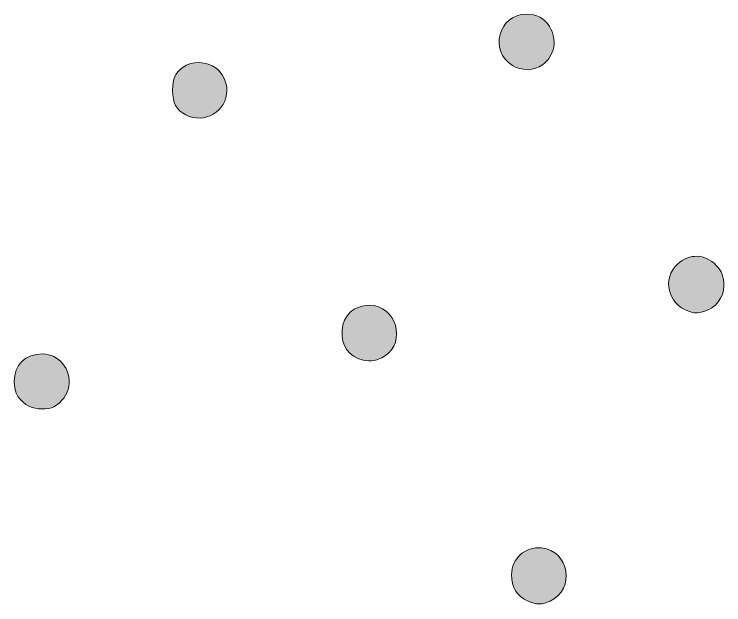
# Model space of a CAD drawing. Extents: x 0 to 500, y 2 to 498.
# Drawn here: x 192.81 to 235.04, y 62.8 to 97.93 of the extents above; entities that cross this region are included whole.
import ezdxf

# ---------------------------------------------------------------- set-up
doc = ezdxf.new("R2010")
doc.units = 0
doc.header["$MEASUREMENT"] = 0
doc.layers.add('LAYER_1', color=7, linetype='Continuous', lineweight=0)

# ---------------------------------------------------------------- blocks, each defined once
blk = doc.blocks.new('Block_0')
at = {"layer": 'LAYER_1', "true_color": 0x000000, "transparency": 33554687}
h = blk.add_hatch(color=18, dxfattribs=at)
h.dxf.hatch_style = 2
edge = h.paths.add_edge_path()
edge.add_spline(control_points=[(224.668, 97.193), (224.347, 97.698), (223.91, 97.93), (223.284, 97.928), (221.635, 97.922), (221.048, 95.734), (222.466, 94.875), (223.011, 94.546), (223.756, 94.566), (224.251, 94.924), (224.981, 95.453), (225.158, 96.419), (224.668, 97.193)], knot_values=[0, 0, 0, 0, 1, 1, 1, 2, 2, 2, 3, 3, 3, 4, 4, 4, 4], degree=3, periodic=0)
h = blk.add_hatch(color=18, dxfattribs=at)
h.dxf.hatch_style = 2
edge = h.paths.add_edge_path()
edge.add_spline(control_points=[(204.823, 94.728), (204.263, 95.142), (203.387, 95.162), (202.865, 94.772), (202.369, 94.401), (202.243, 94.126), (202.243, 93.407), (202.243, 92.627), (202.445, 92.248), (203.023, 91.943), (204.123, 91.362), (205.472, 92.159), (205.472, 93.391), (205.472, 93.855), (205.174, 94.469), (204.823, 94.728)], knot_values=[0, 0, 0, 0, 1, 1, 1, 2, 2, 2, 3, 3, 3, 4, 4, 4, 5, 5, 5, 5], degree=3, periodic=0)
h = blk.add_hatch(color=18, dxfattribs=at)
h.dxf.hatch_style = 2
edge = h.paths.add_edge_path()
edge.add_spline(control_points=[(235.042, 81.777), (235.042, 82.302), (234.913, 82.649), (234.592, 82.989), (233.939, 83.678), (232.981, 83.711), (232.293, 83.068), (231.358, 82.193), (231.702, 80.694), (232.937, 80.263), (233.305, 80.134), (233.43, 80.132), (233.846, 80.247), (234.564, 80.447), (235.042, 81.058), (235.042, 81.777)], knot_values=[0, 0, 0, 0, 1, 1, 1, 2, 2, 2, 3, 3, 3, 4, 4, 4, 5, 5, 5, 5], degree=3, periodic=0)
h = blk.add_hatch(color=18, dxfattribs=at)
h.dxf.hatch_style = 2
edge = h.paths.add_edge_path()
edge.add_spline(control_points=[(213.943, 80.618), (213.029, 80.618), (212.386, 80.026), (212.321, 79.123), (212.255, 78.209), (212.723, 77.548), (213.572, 77.358), (214.057, 77.249), (214.425, 77.315), (214.851, 77.587), (216.187, 78.442), (215.535, 80.618), (213.943, 80.618)], knot_values=[0, 0, 0, 0, 1, 1, 1, 2, 2, 2, 3, 3, 3, 4, 4, 4, 4], degree=3, periodic=0)
h = blk.add_hatch(color=18, dxfattribs=at)
h.dxf.hatch_style = 2
edge = h.paths.add_edge_path()
edge.add_spline(control_points=[(196.07, 75.787), (196.223, 76.805), (195.475, 77.717), (194.487, 77.717), (193.47, 77.717), (192.812, 77.073), (192.812, 76.079), (192.812, 75.376), (193.092, 74.921), (193.728, 74.589), (194.081, 74.405), (194.825, 74.399), (195.169, 74.577), (195.613, 74.807), (196.002, 75.329), (196.07, 75.787)], knot_values=[0, 0, 0, 0, 1, 1, 1, 2, 2, 2, 3, 3, 3, 4, 4, 4, 5, 5, 5, 5], degree=3, periodic=0)
h = blk.add_hatch(color=18, dxfattribs=at)
h.dxf.hatch_style = 2
edge = h.paths.add_edge_path()
edge.add_spline(control_points=[(224.713, 63.017), (226.224, 63.703), (225.84, 66.027), (224.189, 66.185), (223.227, 66.278), (222.409, 65.545), (222.409, 64.59), (222.409, 63.816), (222.714, 63.328), (223.392, 63.015), (223.392, 63.015), (223.392, 63.015), (223.392, 63.015), (223.866, 62.796), (224.227, 62.796), (224.713, 63.017)], knot_values=[0, 0, 0, 0, 1, 1, 1, 2, 2, 2, 3, 3, 3, 4, 4, 4, 5, 5, 5, 5], degree=3, periodic=0)
at = {"layer": 'LAYER_1'}
for points, knots in [([(224.668, 97.193), (224.347, 97.698), (223.91, 97.93), (223.284, 97.928), (221.635, 97.922), (221.048, 95.734), (222.466, 94.875), (223.011, 94.546), (223.756, 94.566), (224.251, 94.924), (224.981, 95.453), (225.158, 96.419), (224.668, 97.193)], [0, 0, 0, 0, 1, 1, 1, 2, 2, 2, 3, 3, 3, 4, 4, 4, 4]), ([(204.823, 94.728), (204.263, 95.142), (203.387, 95.162), (202.865, 94.772), (202.369, 94.401), (202.243, 94.126), (202.243, 93.407), (202.243, 92.627), (202.445, 92.248), (203.023, 91.943), (204.123, 91.362), (205.472, 92.159), (205.472, 93.391), (205.472, 93.855), (205.174, 94.469), (204.823, 94.728)], [0, 0, 0, 0, 1, 1, 1, 2, 2, 2, 3, 3, 3, 4, 4, 4, 5, 5, 5, 5]), ([(235.042, 81.777), (235.042, 82.302), (234.913, 82.649), (234.592, 82.989), (233.939, 83.678), (232.981, 83.711), (232.293, 83.068), (231.358, 82.193), (231.702, 80.694), (232.937, 80.263), (233.305, 80.134), (233.43, 80.132), (233.846, 80.247), (234.564, 80.447), (235.042, 81.058), (235.042, 81.777)], [0, 0, 0, 0, 1, 1, 1, 2, 2, 2, 3, 3, 3, 4, 4, 4, 5, 5, 5, 5]), ([(213.943, 80.618), (213.029, 80.618), (212.386, 80.026), (212.321, 79.123), (212.255, 78.209), (212.723, 77.548), (213.572, 77.358), (214.057, 77.249), (214.425, 77.315), (214.851, 77.587), (216.187, 78.442), (215.535, 80.618), (213.943, 80.618)], [0, 0, 0, 0, 1, 1, 1, 2, 2, 2, 3, 3, 3, 4, 4, 4, 4]), ([(196.07, 75.787), (196.223, 76.805), (195.475, 77.717), (194.487, 77.717), (193.47, 77.717), (192.812, 77.073), (192.812, 76.079), (192.812, 75.376), (193.092, 74.921), (193.728, 74.589), (194.081, 74.405), (194.825, 74.399), (195.169, 74.577), (195.613, 74.807), (196.002, 75.329), (196.07, 75.787)], [0, 0, 0, 0, 1, 1, 1, 2, 2, 2, 3, 3, 3, 4, 4, 4, 5, 5, 5, 5]), ([(224.713, 63.017), (226.224, 63.703), (225.84, 66.027), (224.189, 66.185), (223.227, 66.278), (222.409, 65.545), (222.409, 64.59), (222.409, 63.816), (222.714, 63.328), (223.392, 63.015), (223.392, 63.015), (223.392, 63.015), (223.392, 63.015), (223.866, 62.796), (224.227, 62.796), (224.713, 63.017)], [0, 0, 0, 0, 1, 1, 1, 2, 2, 2, 3, 3, 3, 4, 4, 4, 5, 5, 5, 5])]:
    blk.add_open_spline(points, degree=3, knots=knots, dxfattribs=at)

msp = doc.modelspace()

# ---------------------------------------------------------------- block references
at = {"layer": 'LAYER_1'}
msp.add_blockref('Block_0', (0, 0), dxfattribs=at)

doc.saveas('drawing.dxf')
